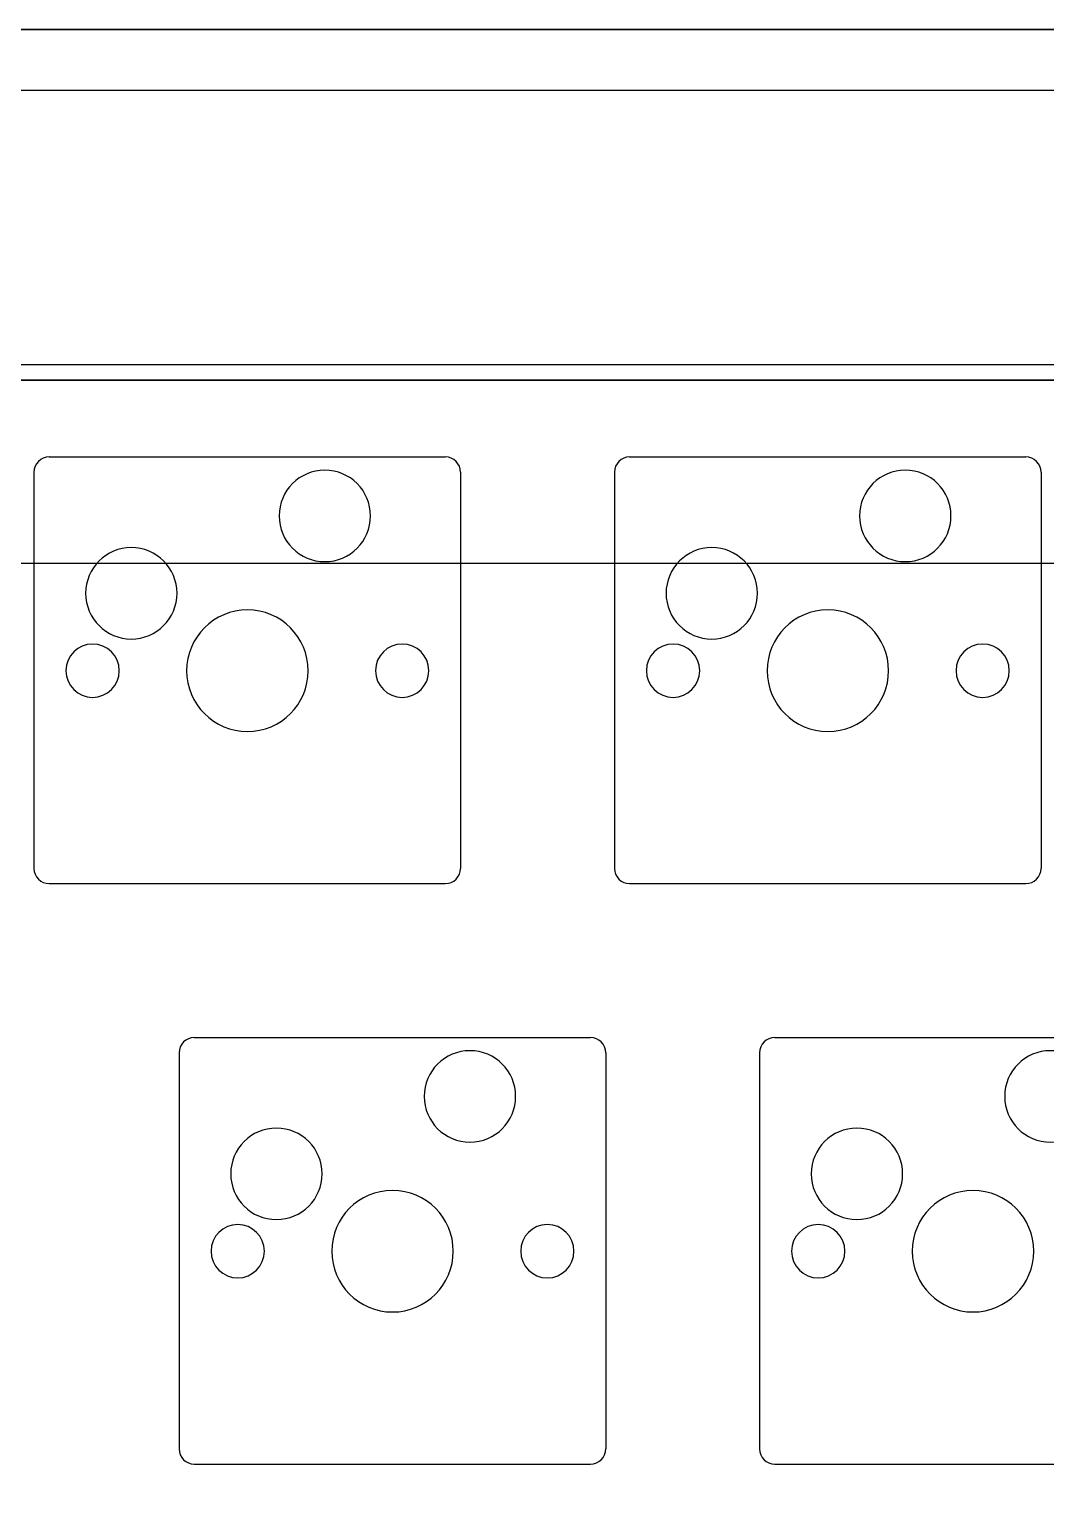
# Model space of a CAD drawing. Header units: millimetres. Extents: x 12 to 283, y 44 to 148.
# Drawn here: x 178.51 to 211.84, y 99.84 to 148.4 of the extents above; entities that cross this region are included whole.
import ezdxf

# ---------------------------------------------------------------- set-up
doc = ezdxf.new("R2010")
doc.units = ezdxf.units.MM
doc.header["$MEASUREMENT"] = 0
for name, color, linetype in [('Bottom_Bottom', 7, 'Continuous'), ('Bottom_Middle', 7, 'Continuous'), ('Bottom_Slope', 7, 'Continuous'), ('Bottom_Upper', 7, 'Continuous'), ('Medium1', 7, 'Continuous'), ('PCB', 7, 'Continuous'), ('plate', 7, 'Continuous'), ('Top', 7, 'Continuous')]:
    doc.layers.add(name, color=color, linetype=linetype)

# ---------------------------------------------------------------- blocks, each defined once
blk = doc.blocks.new('block 73')
at = {"layer": 'plate', "color": 7, "lineweight": 25, "true_color": 0xffffff}
blk.add_lwpolyline([(179.149, 134.372), (192.149, 134.372)], dxfattribs=at)
blk = doc.blocks.new('block 74')
at = {"layer": 'plate', "color": 7, "lineweight": 25, "true_color": 0xffffff}
blk.add_lwpolyline([(179.149, 120.372), (192.149, 120.372)], dxfattribs=at)
blk = doc.blocks.new('block 75')
at = {"layer": 'plate', "color": 7, "lineweight": 25, "true_color": 0xffffff}
blk.add_lwpolyline([(178.649, 133.872), (178.649, 120.872)], dxfattribs=at)
blk = doc.blocks.new('block 76')
at = {"layer": 'plate', "color": 7, "lineweight": 25, "true_color": 0xffffff}
blk.add_lwpolyline([(192.649, 133.872), (192.649, 120.872)], dxfattribs=at)
blk = doc.blocks.new('block 77')
at = {"layer": 'plate', "color": 7, "lineweight": 25, "true_color": 0xffffff}
blk.add_open_spline([(179.149, 134.372), (178.873, 134.372), (178.649, 134.148), (178.649, 133.872)], degree=3, dxfattribs=at)
blk = doc.blocks.new('block 78')
at = {"layer": 'plate', "color": 7, "lineweight": 25, "true_color": 0xffffff}
blk.add_open_spline([(192.649, 133.872), (192.649, 134.148), (192.425, 134.372), (192.149, 134.372)], degree=3, dxfattribs=at)
blk = doc.blocks.new('block 79')
at = {"layer": 'plate', "color": 7, "lineweight": 25, "true_color": 0xffffff}
blk.add_open_spline([(178.649, 120.872), (178.649, 120.596), (178.873, 120.372), (179.149, 120.372)], degree=3, dxfattribs=at)
blk = doc.blocks.new('block 80')
at = {"layer": 'plate', "color": 7, "lineweight": 25, "true_color": 0xffffff}
blk.add_open_spline([(192.149, 120.372), (192.425, 120.372), (192.649, 120.596), (192.649, 120.872)], degree=3, dxfattribs=at)
blk = doc.blocks.new('block 81')
at = {"layer": 'plate', "color": 7, "lineweight": 25, "true_color": 0xffffff}
blk.add_lwpolyline([(198.199, 134.372), (211.199, 134.372)], dxfattribs=at)
blk = doc.blocks.new('block 82')
at = {"layer": 'plate', "color": 7, "lineweight": 25, "true_color": 0xffffff}
blk.add_lwpolyline([(198.199, 120.372), (211.199, 120.372)], dxfattribs=at)
blk = doc.blocks.new('block 83')
at = {"layer": 'plate', "color": 7, "lineweight": 25, "true_color": 0xffffff}
blk.add_lwpolyline([(197.699, 133.872), (197.699, 120.872)], dxfattribs=at)
blk = doc.blocks.new('block 84')
at = {"layer": 'plate', "color": 7, "lineweight": 25, "true_color": 0xffffff}
blk.add_lwpolyline([(211.699, 133.872), (211.699, 120.872)], dxfattribs=at)
blk = doc.blocks.new('block 85')
at = {"layer": 'plate', "color": 7, "lineweight": 25, "true_color": 0xffffff}
blk.add_open_spline([(198.199, 134.372), (197.923, 134.372), (197.699, 134.148), (197.699, 133.872)], degree=3, dxfattribs=at)
blk = doc.blocks.new('block 86')
at = {"layer": 'plate', "color": 7, "lineweight": 25, "true_color": 0xffffff}
blk.add_open_spline([(211.699, 133.872), (211.699, 134.148), (211.475, 134.372), (211.199, 134.372)], degree=3, dxfattribs=at)
blk = doc.blocks.new('block 87')
at = {"layer": 'plate', "color": 7, "lineweight": 25, "true_color": 0xffffff}
blk.add_open_spline([(197.699, 120.872), (197.699, 120.596), (197.923, 120.372), (198.199, 120.372)], degree=3, dxfattribs=at)
blk = doc.blocks.new('block 88')
at = {"layer": 'plate', "color": 7, "lineweight": 25, "true_color": 0xffffff}
blk.add_open_spline([(211.199, 120.372), (211.475, 120.372), (211.699, 120.596), (211.699, 120.872)], degree=3, dxfattribs=at)
blk = doc.blocks.new('block 176')
at = {"layer": 'plate', "color": 7, "lineweight": 25, "true_color": 0xffffff}
blk.add_lwpolyline([(183.912, 115.322), (196.912, 115.322)], dxfattribs=at)
blk = doc.blocks.new('block 177')
at = {"layer": 'plate', "color": 7, "lineweight": 25, "true_color": 0xffffff}
blk.add_lwpolyline([(183.912, 101.322), (196.912, 101.322)], dxfattribs=at)
blk = doc.blocks.new('block 178')
at = {"layer": 'plate', "color": 7, "lineweight": 25, "true_color": 0xffffff}
blk.add_lwpolyline([(183.412, 114.822), (183.412, 101.822)], dxfattribs=at)
blk = doc.blocks.new('block 179')
at = {"layer": 'plate', "color": 7, "lineweight": 25, "true_color": 0xffffff}
blk.add_lwpolyline([(197.412, 114.822), (197.412, 101.822)], dxfattribs=at)
blk = doc.blocks.new('block 180')
at = {"layer": 'plate', "color": 7, "lineweight": 25, "true_color": 0xffffff}
blk.add_open_spline([(183.912, 115.322), (183.636, 115.322), (183.412, 115.098), (183.412, 114.822)], degree=3, dxfattribs=at)
blk = doc.blocks.new('block 181')
at = {"layer": 'plate', "color": 7, "lineweight": 25, "true_color": 0xffffff}
blk.add_open_spline([(197.412, 114.822), (197.412, 115.098), (197.188, 115.322), (196.912, 115.322)], degree=3, dxfattribs=at)
blk = doc.blocks.new('block 182')
at = {"layer": 'plate', "color": 7, "lineweight": 25, "true_color": 0xffffff}
blk.add_open_spline([(183.412, 101.822), (183.412, 101.546), (183.636, 101.322), (183.912, 101.322)], degree=3, dxfattribs=at)
blk = doc.blocks.new('block 183')
at = {"layer": 'plate', "color": 7, "lineweight": 25, "true_color": 0xffffff}
blk.add_open_spline([(196.912, 101.322), (197.188, 101.322), (197.412, 101.546), (197.412, 101.822)], degree=3, dxfattribs=at)
blk = doc.blocks.new('block 184')
at = {"layer": 'plate', "color": 7, "lineweight": 25, "true_color": 0xffffff}
blk.add_lwpolyline([(202.962, 115.322), (215.962, 115.322)], dxfattribs=at)
blk = doc.blocks.new('block 185')
at = {"layer": 'plate', "color": 7, "lineweight": 25, "true_color": 0xffffff}
blk.add_lwpolyline([(202.962, 101.322), (215.962, 101.322)], dxfattribs=at)
blk = doc.blocks.new('block 186')
at = {"layer": 'plate', "color": 7, "lineweight": 25, "true_color": 0xffffff}
blk.add_lwpolyline([(202.462, 114.822), (202.462, 101.822)], dxfattribs=at)
blk = doc.blocks.new('block 188')
at = {"layer": 'plate', "color": 7, "lineweight": 25, "true_color": 0xffffff}
blk.add_open_spline([(202.962, 115.322), (202.686, 115.322), (202.462, 115.098), (202.462, 114.822)], degree=3, dxfattribs=at)
blk = doc.blocks.new('block 190')
at = {"layer": 'plate', "color": 7, "lineweight": 25, "true_color": 0xffffff}
blk.add_open_spline([(202.462, 101.822), (202.462, 101.546), (202.686, 101.322), (202.962, 101.322)], degree=3, dxfattribs=at)
blk = doc.blocks.new('block 338')
at = {"layer": 'Bottom_Middle', "color": 7, "lineweight": 25, "true_color": 0xffffff}
blk.add_open_spline([(275.902, 148.397), (275.902, 148.397), (70.914, 148.397), (70.914, 148.397), (69.533, 148.397), (68.414, 147.278), (68.414, 145.897), (68.414, 145.897), (68.414, 137.397), (68.414, 137.397), (68.414, 137.397), (272.756, 137.397), (272.756, 137.397), (273.584, 137.397), (274.256, 136.725), (274.256, 135.897), (274.256, 135.897), (274.256, 56.934), (274.256, 56.934), (274.256, 56.106), (273.584, 55.435), (272.756, 55.435), (272.756, 55.435), (24.724, 55.435), (24.724, 55.435), (23.896, 55.435), (23.224, 56.106), (23.224, 56.935), (23.224, 56.935), (23.224, 135.897), (23.224, 135.897), (23.224, 136.725), (23.896, 137.397), (24.724, 137.397), (24.724, 137.397), (55.31, 137.397), (55.31, 137.397), (55.31, 137.397), (55.31, 145.897), (55.31, 145.897), (55.31, 147.278), (54.191, 148.397), (52.81, 148.397), (52.81, 148.397), (19.224, 148.397), (19.224, 148.397), (15.358, 148.397), (12.224, 145.263), (12.224, 141.397), (12.224, 141.397), (12.224, 51.435), (12.224, 51.435), (12.224, 47.569), (15.358, 44.434), (19.224, 44.434), (19.224, 44.434), (275.902, 44.434), (275.902, 44.434), (279.768, 44.434), (282.902, 47.569), (282.902, 51.435), (282.902, 51.435), (282.902, 141.397), (282.902, 141.397), (282.902, 145.263), (279.768, 148.397), (275.902, 148.397)], degree=3, knots=[0, 0, 0, 0, 1, 1, 1, 2, 2, 2, 3, 3, 3, 4, 4, 4, 5, 5, 5, 6, 6, 6, 7, 7, 7, 8, 8, 8, 9, 9, 9, 10, 10, 10, 11, 11, 11, 12, 12, 12, 13, 13, 13, 14, 14, 14, 15, 15, 15, 16, 16, 16, 17, 17, 17, 18, 18, 18, 19, 19, 19, 20, 20, 20, 21, 21, 21, 22, 22, 22, 22], dxfattribs=at)
blk = doc.blocks.new('block 371')
at = {"layer": 'PCB', "color": 7, "lineweight": 25, "true_color": 0xffffff}
blk.add_lwpolyline([(271.379, 136.884), (67.117, 136.884)], dxfattribs=at)
blk = doc.blocks.new('block 429')
at = {"layer": 'PCB', "color": 7, "lineweight": 25, "true_color": 0xffffff}
blk.add_open_spline([(191.457, 113.389), (191.457, 114.218), (192.128, 114.889), (192.957, 114.889), (193.785, 114.889), (194.457, 114.218), (194.457, 113.389), (194.457, 112.561), (193.785, 111.889), (192.957, 111.889), (192.128, 111.889), (191.457, 112.561), (191.457, 113.389), (191.457, 113.389), (191.457, 113.389), (191.457, 113.389)], degree=3, knots=[0, 0, 0, 0, 1, 1, 1, 2, 2, 2, 3, 3, 3, 4, 4, 4, 5, 5, 5, 5], dxfattribs=at)
blk = doc.blocks.new('block 432')
at = {"layer": 'PCB', "color": 7, "lineweight": 25, "true_color": 0xffffff}
blk.add_open_spline([(207.473, 108.309), (207.473, 109.41), (208.365, 110.303), (209.467, 110.303), (210.568, 110.303), (211.461, 109.41), (211.461, 108.309), (211.461, 107.208), (210.568, 106.315), (209.467, 106.315), (208.365, 106.315), (207.473, 107.208), (207.473, 108.309), (207.473, 108.309), (207.473, 108.309), (207.473, 108.309)], degree=3, knots=[0, 0, 0, 0, 1, 1, 1, 2, 2, 2, 3, 3, 3, 4, 4, 4, 5, 5, 5, 5], dxfattribs=at)
blk = doc.blocks.new('block 433')
at = {"layer": 'PCB', "color": 7, "lineweight": 25, "true_color": 0xffffff}
blk.add_open_spline([(210.507, 113.389), (210.507, 114.218), (211.178, 114.889), (212.007, 114.889), (212.835, 114.889), (213.507, 114.218), (213.507, 113.389), (213.507, 112.561), (212.835, 111.889), (212.007, 111.889), (211.178, 111.889), (210.507, 112.561), (210.507, 113.389), (210.507, 113.389), (210.507, 113.389), (210.507, 113.389)], degree=3, knots=[0, 0, 0, 0, 1, 1, 1, 2, 2, 2, 3, 3, 3, 4, 4, 4, 5, 5, 5, 5], dxfattribs=at)
blk = doc.blocks.new('block 434')
at = {"layer": 'PCB', "color": 7, "lineweight": 25, "true_color": 0xffffff}
blk.add_open_spline([(203.512, 108.309), (203.512, 108.792), (203.903, 109.184), (204.387, 109.184), (204.87, 109.184), (205.262, 108.792), (205.262, 108.309), (205.262, 107.826), (204.87, 107.434), (204.387, 107.434), (203.903, 107.434), (203.512, 107.826), (203.512, 108.309), (203.512, 108.309), (203.512, 108.309), (203.512, 108.309)], degree=3, knots=[0, 0, 0, 0, 1, 1, 1, 2, 2, 2, 3, 3, 3, 4, 4, 4, 5, 5, 5, 5], dxfattribs=at)
blk = doc.blocks.new('block 435')
at = {"layer": 'PCB', "color": 7, "lineweight": 25, "true_color": 0xffffff}
blk.add_open_spline([(204.157, 110.849), (204.157, 111.678), (204.828, 112.349), (205.657, 112.349), (206.485, 112.349), (207.157, 111.678), (207.157, 110.849), (207.157, 110.021), (206.485, 109.349), (205.657, 109.349), (204.828, 109.349), (204.157, 110.021), (204.157, 110.849), (204.157, 110.849), (204.157, 110.849), (204.157, 110.849)], degree=3, knots=[0, 0, 0, 0, 1, 1, 1, 2, 2, 2, 3, 3, 3, 4, 4, 4, 5, 5, 5, 5], dxfattribs=at)
blk = doc.blocks.new('block 437')
at = {"layer": 'PCB', "color": 7, "lineweight": 25, "true_color": 0xffffff}
blk.add_open_spline([(184.462, 108.309), (184.462, 108.792), (184.853, 109.184), (185.337, 109.184), (185.82, 109.184), (186.212, 108.792), (186.212, 108.309), (186.212, 107.826), (185.82, 107.434), (185.337, 107.434), (184.853, 107.434), (184.462, 107.826), (184.462, 108.309), (184.462, 108.309), (184.462, 108.309), (184.462, 108.309)], degree=3, knots=[0, 0, 0, 0, 1, 1, 1, 2, 2, 2, 3, 3, 3, 4, 4, 4, 5, 5, 5, 5], dxfattribs=at)
blk = doc.blocks.new('block 438')
at = {"layer": 'PCB', "color": 7, "lineweight": 25, "true_color": 0xffffff}
blk.add_open_spline([(185.107, 110.849), (185.107, 111.678), (185.778, 112.349), (186.607, 112.349), (187.435, 112.349), (188.107, 111.678), (188.107, 110.849), (188.107, 110.021), (187.435, 109.349), (186.607, 109.349), (185.778, 109.349), (185.107, 110.021), (185.107, 110.849), (185.107, 110.849), (185.107, 110.849), (185.107, 110.849)], degree=3, knots=[0, 0, 0, 0, 1, 1, 1, 2, 2, 2, 3, 3, 3, 4, 4, 4, 5, 5, 5, 5], dxfattribs=at)
blk = doc.blocks.new('block 439')
at = {"layer": 'PCB', "color": 7, "lineweight": 25, "true_color": 0xffffff}
blk.add_open_spline([(194.622, 108.309), (194.622, 108.792), (195.013, 109.184), (195.497, 109.184), (195.98, 109.184), (196.372, 108.792), (196.372, 108.309), (196.372, 107.826), (195.98, 107.434), (195.497, 107.434), (195.013, 107.434), (194.622, 107.826), (194.622, 108.309), (194.622, 108.309), (194.622, 108.309), (194.622, 108.309)], degree=3, knots=[0, 0, 0, 0, 1, 1, 1, 2, 2, 2, 3, 3, 3, 4, 4, 4, 5, 5, 5, 5], dxfattribs=at)
blk = doc.blocks.new('block 440')
at = {"layer": 'PCB', "color": 7, "lineweight": 25, "true_color": 0xffffff}
blk.add_open_spline([(188.423, 108.309), (188.423, 109.41), (189.315, 110.303), (190.417, 110.303), (191.518, 110.303), (192.411, 109.41), (192.411, 108.309), (192.411, 107.208), (191.518, 106.315), (190.417, 106.315), (189.315, 106.315), (188.423, 107.208), (188.423, 108.309), (188.423, 108.309), (188.423, 108.309), (188.423, 108.309)], degree=3, knots=[0, 0, 0, 0, 1, 1, 1, 2, 2, 2, 3, 3, 3, 4, 4, 4, 5, 5, 5, 5], dxfattribs=at)
blk = doc.blocks.new('block 493')
at = {"layer": 'PCB', "color": 7, "lineweight": 25, "true_color": 0xffffff}
blk.add_open_spline([(189.859, 127.359), (189.859, 127.842), (190.251, 128.234), (190.734, 128.234), (191.217, 128.234), (191.609, 127.842), (191.609, 127.359), (191.609, 126.876), (191.217, 126.484), (190.734, 126.484), (190.251, 126.484), (189.859, 126.876), (189.859, 127.359), (189.859, 127.359), (189.859, 127.359), (189.859, 127.359)], degree=3, knots=[0, 0, 0, 0, 1, 1, 1, 2, 2, 2, 3, 3, 3, 4, 4, 4, 5, 5, 5, 5], dxfattribs=at)
blk = doc.blocks.new('block 494')
at = {"layer": 'PCB', "color": 7, "lineweight": 25, "true_color": 0xffffff}
blk.add_open_spline([(183.66, 127.359), (183.66, 128.46), (184.553, 129.353), (185.654, 129.353), (186.755, 129.353), (187.648, 128.46), (187.648, 127.359), (187.648, 126.258), (186.755, 125.365), (185.654, 125.365), (184.553, 125.365), (183.66, 126.258), (183.66, 127.359), (183.66, 127.359), (183.66, 127.359), (183.66, 127.359)], degree=3, knots=[0, 0, 0, 0, 1, 1, 1, 2, 2, 2, 3, 3, 3, 4, 4, 4, 5, 5, 5, 5], dxfattribs=at)
blk = doc.blocks.new('block 495')
at = {"layer": 'PCB', "color": 7, "lineweight": 25, "true_color": 0xffffff}
blk.add_open_spline([(186.694, 132.439), (186.694, 133.268), (187.366, 133.939), (188.194, 133.939), (189.023, 133.939), (189.694, 133.268), (189.694, 132.439), (189.694, 131.611), (189.023, 130.939), (188.194, 130.939), (187.366, 130.939), (186.694, 131.611), (186.694, 132.439), (186.694, 132.439), (186.694, 132.439), (186.694, 132.439)], degree=3, knots=[0, 0, 0, 0, 1, 1, 1, 2, 2, 2, 3, 3, 3, 4, 4, 4, 5, 5, 5, 5], dxfattribs=at)
blk = doc.blocks.new('block 496')
at = {"layer": 'PCB', "color": 7, "lineweight": 25, "true_color": 0xffffff}
blk.add_open_spline([(180.344, 129.899), (180.344, 130.728), (181.016, 131.399), (181.844, 131.399), (182.673, 131.399), (183.344, 130.728), (183.344, 129.899), (183.344, 129.071), (182.673, 128.399), (181.844, 128.399), (181.016, 128.399), (180.344, 129.071), (180.344, 129.899), (180.344, 129.899), (180.344, 129.899), (180.344, 129.899)], degree=3, knots=[0, 0, 0, 0, 1, 1, 1, 2, 2, 2, 3, 3, 3, 4, 4, 4, 5, 5, 5, 5], dxfattribs=at)
blk = doc.blocks.new('block 497')
at = {"layer": 'PCB', "color": 7, "lineweight": 25, "true_color": 0xffffff}
blk.add_open_spline([(179.699, 127.359), (179.699, 127.842), (180.091, 128.234), (180.574, 128.234), (181.057, 128.234), (181.449, 127.842), (181.449, 127.359), (181.449, 126.876), (181.057, 126.484), (180.574, 126.484), (180.091, 126.484), (179.699, 126.876), (179.699, 127.359), (179.699, 127.359), (179.699, 127.359), (179.699, 127.359)], degree=3, knots=[0, 0, 0, 0, 1, 1, 1, 2, 2, 2, 3, 3, 3, 4, 4, 4, 5, 5, 5, 5], dxfattribs=at)
blk = doc.blocks.new('block 508')
at = {"layer": 'PCB', "color": 7, "lineweight": 25, "true_color": 0xffffff}
blk.add_open_spline([(198.749, 127.359), (198.749, 127.842), (199.141, 128.234), (199.624, 128.234), (200.107, 128.234), (200.499, 127.842), (200.499, 127.359), (200.499, 126.876), (200.107, 126.484), (199.624, 126.484), (199.141, 126.484), (198.749, 126.876), (198.749, 127.359), (198.749, 127.359), (198.749, 127.359), (198.749, 127.359)], degree=3, knots=[0, 0, 0, 0, 1, 1, 1, 2, 2, 2, 3, 3, 3, 4, 4, 4, 5, 5, 5, 5], dxfattribs=at)
blk = doc.blocks.new('block 509')
at = {"layer": 'PCB', "color": 7, "lineweight": 25, "true_color": 0xffffff}
blk.add_open_spline([(199.394, 129.899), (199.394, 130.728), (200.066, 131.399), (200.894, 131.399), (201.723, 131.399), (202.394, 130.728), (202.394, 129.899), (202.394, 129.071), (201.723, 128.399), (200.894, 128.399), (200.066, 128.399), (199.394, 129.071), (199.394, 129.899), (199.394, 129.899), (199.394, 129.899), (199.394, 129.899)], degree=3, knots=[0, 0, 0, 0, 1, 1, 1, 2, 2, 2, 3, 3, 3, 4, 4, 4, 5, 5, 5, 5], dxfattribs=at)
blk = doc.blocks.new('block 510')
at = {"layer": 'PCB', "color": 7, "lineweight": 25, "true_color": 0xffffff}
blk.add_open_spline([(202.71, 127.359), (202.71, 128.46), (203.603, 129.353), (204.704, 129.353), (205.805, 129.353), (206.698, 128.46), (206.698, 127.359), (206.698, 126.258), (205.805, 125.365), (204.704, 125.365), (203.603, 125.365), (202.71, 126.258), (202.71, 127.359), (202.71, 127.359), (202.71, 127.359), (202.71, 127.359)], degree=3, knots=[0, 0, 0, 0, 1, 1, 1, 2, 2, 2, 3, 3, 3, 4, 4, 4, 5, 5, 5, 5], dxfattribs=at)
blk = doc.blocks.new('block 511')
at = {"layer": 'PCB', "color": 7, "lineweight": 25, "true_color": 0xffffff}
blk.add_open_spline([(205.744, 132.439), (205.744, 133.268), (206.416, 133.939), (207.244, 133.939), (208.073, 133.939), (208.744, 133.268), (208.744, 132.439), (208.744, 131.611), (208.073, 130.939), (207.244, 130.939), (206.416, 130.939), (205.744, 131.611), (205.744, 132.439), (205.744, 132.439), (205.744, 132.439), (205.744, 132.439)], degree=3, knots=[0, 0, 0, 0, 1, 1, 1, 2, 2, 2, 3, 3, 3, 4, 4, 4, 5, 5, 5, 5], dxfattribs=at)
blk = doc.blocks.new('block 512')
at = {"layer": 'PCB', "color": 7, "lineweight": 25, "true_color": 0xffffff}
blk.add_open_spline([(208.909, 127.359), (208.909, 127.842), (209.301, 128.234), (209.784, 128.234), (210.267, 128.234), (210.659, 127.842), (210.659, 127.359), (210.659, 126.876), (210.267, 126.484), (209.784, 126.484), (209.301, 126.484), (208.909, 126.876), (208.909, 127.359), (208.909, 127.359), (208.909, 127.359), (208.909, 127.359)], degree=3, knots=[0, 0, 0, 0, 1, 1, 1, 2, 2, 2, 3, 3, 3, 4, 4, 4, 5, 5, 5, 5], dxfattribs=at)
blk = doc.blocks.new('block 353')
at = {"layer": 'PCB'}
for name in ['block 371', 'block 495', 'block 511', 'block 496', 'block 509', 'block 494', 'block 510', 'block 497', 'block 493', 'block 508', 'block 512', 'block 429', 'block 433', 'block 438', 'block 435', 'block 440', 'block 432', 'block 437', 'block 439', 'block 434']:
    blk.add_blockref(name, (0, 0), dxfattribs=at)

msp = doc.modelspace()

# ---------------------------------------------------------------- linework, layer by layer
at = {"layer": 'Bottom_Bottom', "color": 7, "lineweight": 25, "true_color": 0xffffff}
msp.add_open_spline([(19.224, 148.397), (15.358, 148.397), (12.224, 145.263), (12.224, 141.397), (12.224, 141.397), (12.224, 51.434), (12.224, 51.434), (12.224, 47.569), (15.358, 44.434), (19.224, 44.434), (19.224, 44.434), (275.902, 44.434), (275.902, 44.434), (279.768, 44.434), (282.902, 47.569), (282.902, 51.434), (282.902, 51.434), (282.902, 141.397), (282.902, 141.397), (282.902, 145.263), (279.768, 148.397), (275.902, 148.397), (275.902, 148.397), (19.224, 148.397), (19.224, 148.397)], degree=3, knots=[0, 0, 0, 0, 1, 1, 1, 2, 2, 2, 3, 3, 3, 4, 4, 4, 5, 5, 5, 6, 6, 6, 7, 7, 7, 8, 8, 8, 8], dxfattribs=at)
at = {"layer": 'Bottom_Slope', "color": 7, "lineweight": 25, "true_color": 0xffffff}
msp.add_open_spline([(19.224, 148.397), (15.358, 148.397), (12.224, 145.263), (12.224, 141.397), (12.224, 141.397), (12.224, 135.87), (12.224, 135.87), (12.224, 133.109), (14.462, 130.872), (17.222, 130.872), (17.222, 130.872), (277.904, 130.872), (277.904, 130.872), (280.664, 130.872), (282.902, 133.109), (282.902, 135.87), (282.902, 135.87), (282.902, 141.397), (282.902, 141.397), (282.902, 145.263), (279.768, 148.397), (275.902, 148.397), (275.902, 148.397), (19.224, 148.397), (19.224, 148.397)], degree=3, knots=[0, 0, 0, 0, 1, 1, 1, 2, 2, 2, 3, 3, 3, 4, 4, 4, 5, 5, 5, 6, 6, 6, 7, 7, 7, 8, 8, 8, 8], dxfattribs=at)
at = {"layer": 'Bottom_Upper', "color": 7, "lineweight": 25, "true_color": 0xffffff}
for points in [[(19.224, 44.434), (15.358, 44.434), (12.224, 47.569), (12.224, 51.434), (12.224, 51.434), (12.224, 141.397), (12.224, 141.397), (12.224, 145.263), (15.358, 148.397), (19.224, 148.397), (19.224, 148.397), (275.902, 148.397), (275.902, 148.397), (279.768, 148.397), (282.902, 145.263), (282.902, 141.397), (282.902, 141.397), (282.902, 51.434), (282.902, 51.434), (282.902, 47.569), (279.768, 44.434), (275.902, 44.434), (275.902, 44.434), (19.224, 44.434), (19.224, 44.434)], [(24.724, 55.435), (23.897, 55.435), (23.224, 56.108), (23.224, 56.934), (23.224, 56.934), (23.224, 135.897), (23.224, 135.897), (23.224, 136.724), (23.897, 137.397), (24.724, 137.397), (24.724, 137.397), (272.756, 137.397), (272.756, 137.397), (273.583, 137.397), (274.256, 136.724), (274.256, 135.897), (274.256, 135.897), (274.256, 56.934), (274.256, 56.934), (274.256, 56.108), (273.583, 55.435), (272.756, 55.435), (272.756, 55.435), (24.724, 55.435), (24.724, 55.435)]]:
    msp.add_open_spline(points, degree=3, knots=[0, 0, 0, 0, 1, 1, 1, 2, 2, 2, 3, 3, 3, 4, 4, 4, 5, 5, 5, 6, 6, 6, 7, 7, 7, 8, 8, 8, 8], dxfattribs=at)
at = {"layer": 'Medium1', "color": 7, "lineweight": 25, "true_color": 0xffffff}
for points, knots in [([(19.224, 44.434), (15.358, 44.434), (12.224, 47.569), (12.224, 51.434), (12.224, 51.434), (12.224, 141.397), (12.224, 141.397), (12.224, 145.263), (15.358, 148.397), (19.224, 148.397), (19.224, 148.397), (275.902, 148.397), (275.902, 148.397), (279.768, 148.397), (282.902, 145.263), (282.902, 141.397), (282.902, 141.397), (282.902, 51.434), (282.902, 51.434), (282.902, 47.569), (279.768, 44.434), (275.902, 44.434), (275.902, 44.434), (19.224, 44.434), (19.224, 44.434)], [0, 0, 0, 0, 1, 1, 1, 2, 2, 2, 3, 3, 3, 4, 4, 4, 5, 5, 5, 6, 6, 6, 7, 7, 7, 8, 8, 8, 8]), ([(42.774, 61.697), (42.774, 61.697), (42.774, 78.747), (42.774, 78.747), (42.774, 79.299), (42.327, 79.747), (41.774, 79.747), (41.774, 79.747), (24.724, 79.747), (24.724, 79.747), (24.172, 79.747), (23.724, 80.195), (23.724, 80.747), (23.724, 80.747), (23.724, 135.897), (23.724, 135.897), (23.724, 136.449), (24.172, 136.897), (24.724, 136.897), (24.724, 136.897), (251.324, 136.897), (251.324, 136.897), (251.877, 136.897), (252.324, 136.449), (252.324, 135.897), (252.324, 135.897), (252.324, 99.797), (252.324, 99.797), (252.324, 99.245), (251.877, 98.797), (251.324, 98.797), (251.324, 98.797), (229.512, 98.797), (229.512, 98.797), (228.96, 98.797), (228.512, 98.349), (228.512, 97.797), (228.512, 97.797), (228.512, 80.747), (228.512, 80.747), (228.512, 80.195), (228.064, 79.747), (227.512, 79.747), (227.512, 79.747), (210.462, 79.747), (210.462, 79.747), (209.91, 79.747), (209.462, 79.299), (209.462, 78.747), (209.462, 78.747), (209.462, 61.697), (209.462, 61.697), (209.462, 61.145), (209.014, 60.697), (208.462, 60.697), (208.462, 60.697), (43.774, 60.697), (43.774, 60.697), (43.222, 60.697), (42.774, 61.145), (42.774, 61.697)], [0, 0, 0, 0, 1, 1, 1, 2, 2, 2, 3, 3, 3, 4, 4, 4, 5, 5, 5, 6, 6, 6, 7, 7, 7, 8, 8, 8, 9, 9, 9, 10, 10, 10, 11, 11, 11, 12, 12, 12, 13, 13, 13, 14, 14, 14, 15, 15, 15, 16, 16, 16, 17, 17, 17, 18, 18, 18, 19, 19, 19, 20, 20, 20, 20])]:
    msp.add_open_spline(points, degree=3, knots=knots, dxfattribs=at)
at = {"layer": 'plate', "color": 7, "lineweight": 25, "true_color": 0xffffff}
msp.add_open_spline([(19.224, 44.434), (15.358, 44.434), (12.224, 47.569), (12.224, 51.434), (12.224, 51.434), (12.224, 141.397), (12.224, 141.397), (12.224, 145.263), (15.358, 148.397), (19.224, 148.397), (19.224, 148.397), (275.902, 148.397), (275.902, 148.397), (279.768, 148.397), (282.902, 145.263), (282.902, 141.397), (282.902, 141.397), (282.902, 51.434), (282.902, 51.434), (282.902, 47.569), (279.768, 44.434), (275.902, 44.434), (275.902, 44.434), (19.224, 44.434), (19.224, 44.434)], degree=3, knots=[0, 0, 0, 0, 1, 1, 1, 2, 2, 2, 3, 3, 3, 4, 4, 4, 5, 5, 5, 6, 6, 6, 7, 7, 7, 8, 8, 8, 8], dxfattribs=at)
at = {"layer": 'Top', "color": 7, "lineweight": 25, "true_color": 0xffffff}
for points, knots in [([(19.224, 146.397), (19.224, 146.397), (275.902, 146.397), (275.902, 146.397), (278.663, 146.397), (280.902, 144.158), (280.902, 141.397), (280.902, 141.397), (280.902, 51.434), (280.902, 51.434), (280.902, 48.673), (278.663, 46.434), (275.902, 46.434), (275.902, 46.434), (19.224, 46.434), (19.224, 46.434), (16.463, 46.434), (14.224, 48.673), (14.224, 51.434), (14.224, 51.434), (14.224, 141.397), (14.224, 141.397), (14.224, 144.158), (16.463, 146.397), (19.224, 146.397)], [0, 0, 0, 0, 1, 1, 1, 2, 2, 2, 3, 3, 3, 4, 4, 4, 5, 5, 5, 6, 6, 6, 7, 7, 7, 8, 8, 8, 8]), ([(42.774, 61.697), (42.774, 61.697), (42.774, 78.747), (42.774, 78.747), (42.774, 79.299), (42.327, 79.747), (41.774, 79.747), (41.774, 79.747), (24.724, 79.747), (24.724, 79.747), (24.172, 79.747), (23.724, 80.195), (23.724, 80.747), (23.724, 80.747), (23.724, 135.897), (23.724, 135.897), (23.724, 136.449), (24.172, 136.897), (24.724, 136.897), (24.724, 136.897), (251.324, 136.897), (251.324, 136.897), (251.877, 136.897), (252.324, 136.449), (252.324, 135.897), (252.324, 135.897), (252.324, 99.797), (252.324, 99.797), (252.324, 99.245), (251.877, 98.797), (251.324, 98.797), (251.324, 98.797), (229.512, 98.797), (229.512, 98.797), (228.96, 98.797), (228.512, 98.349), (228.512, 97.797), (228.512, 97.797), (228.512, 80.747), (228.512, 80.747), (228.512, 80.195), (228.064, 79.747), (227.512, 79.747), (227.512, 79.747), (210.462, 79.747), (210.462, 79.747), (209.91, 79.747), (209.462, 79.299), (209.462, 78.747), (209.462, 78.747), (209.462, 61.697), (209.462, 61.697), (209.462, 61.145), (209.014, 60.697), (208.462, 60.697), (208.462, 60.697), (43.774, 60.697), (43.774, 60.697), (43.222, 60.697), (42.774, 61.145), (42.774, 61.697)], [0, 0, 0, 0, 1, 1, 1, 2, 2, 2, 3, 3, 3, 4, 4, 4, 5, 5, 5, 6, 6, 6, 7, 7, 7, 8, 8, 8, 9, 9, 9, 10, 10, 10, 11, 11, 11, 12, 12, 12, 13, 13, 13, 14, 14, 14, 15, 15, 15, 16, 16, 16, 17, 17, 17, 18, 18, 18, 19, 19, 19, 20, 20, 20, 20])]:
    msp.add_open_spline(points, degree=3, knots=knots, dxfattribs=at)

# ---------------------------------------------------------------- block references
at = {"layer": 'Bottom_Middle'}
msp.add_blockref('block 338', (0, 0), dxfattribs=at)
at = {"layer": 'PCB'}
msp.add_blockref('block 353', (0, 0), dxfattribs=at)
at = {"layer": 'plate'}
for name in ['block 77', 'block 73', 'block 78', 'block 85', 'block 81', 'block 86', 'block 75', 'block 76', 'block 83', 'block 84', 'block 79', 'block 80', 'block 87', 'block 88', 'block 74', 'block 82', 'block 180', 'block 176', 'block 181', 'block 188', 'block 184', 'block 178', 'block 179', 'block 186', 'block 182', 'block 183', 'block 190', 'block 177', 'block 185']:
    msp.add_blockref(name, (0, 0), dxfattribs=at)

doc.saveas('drawing.dxf')
